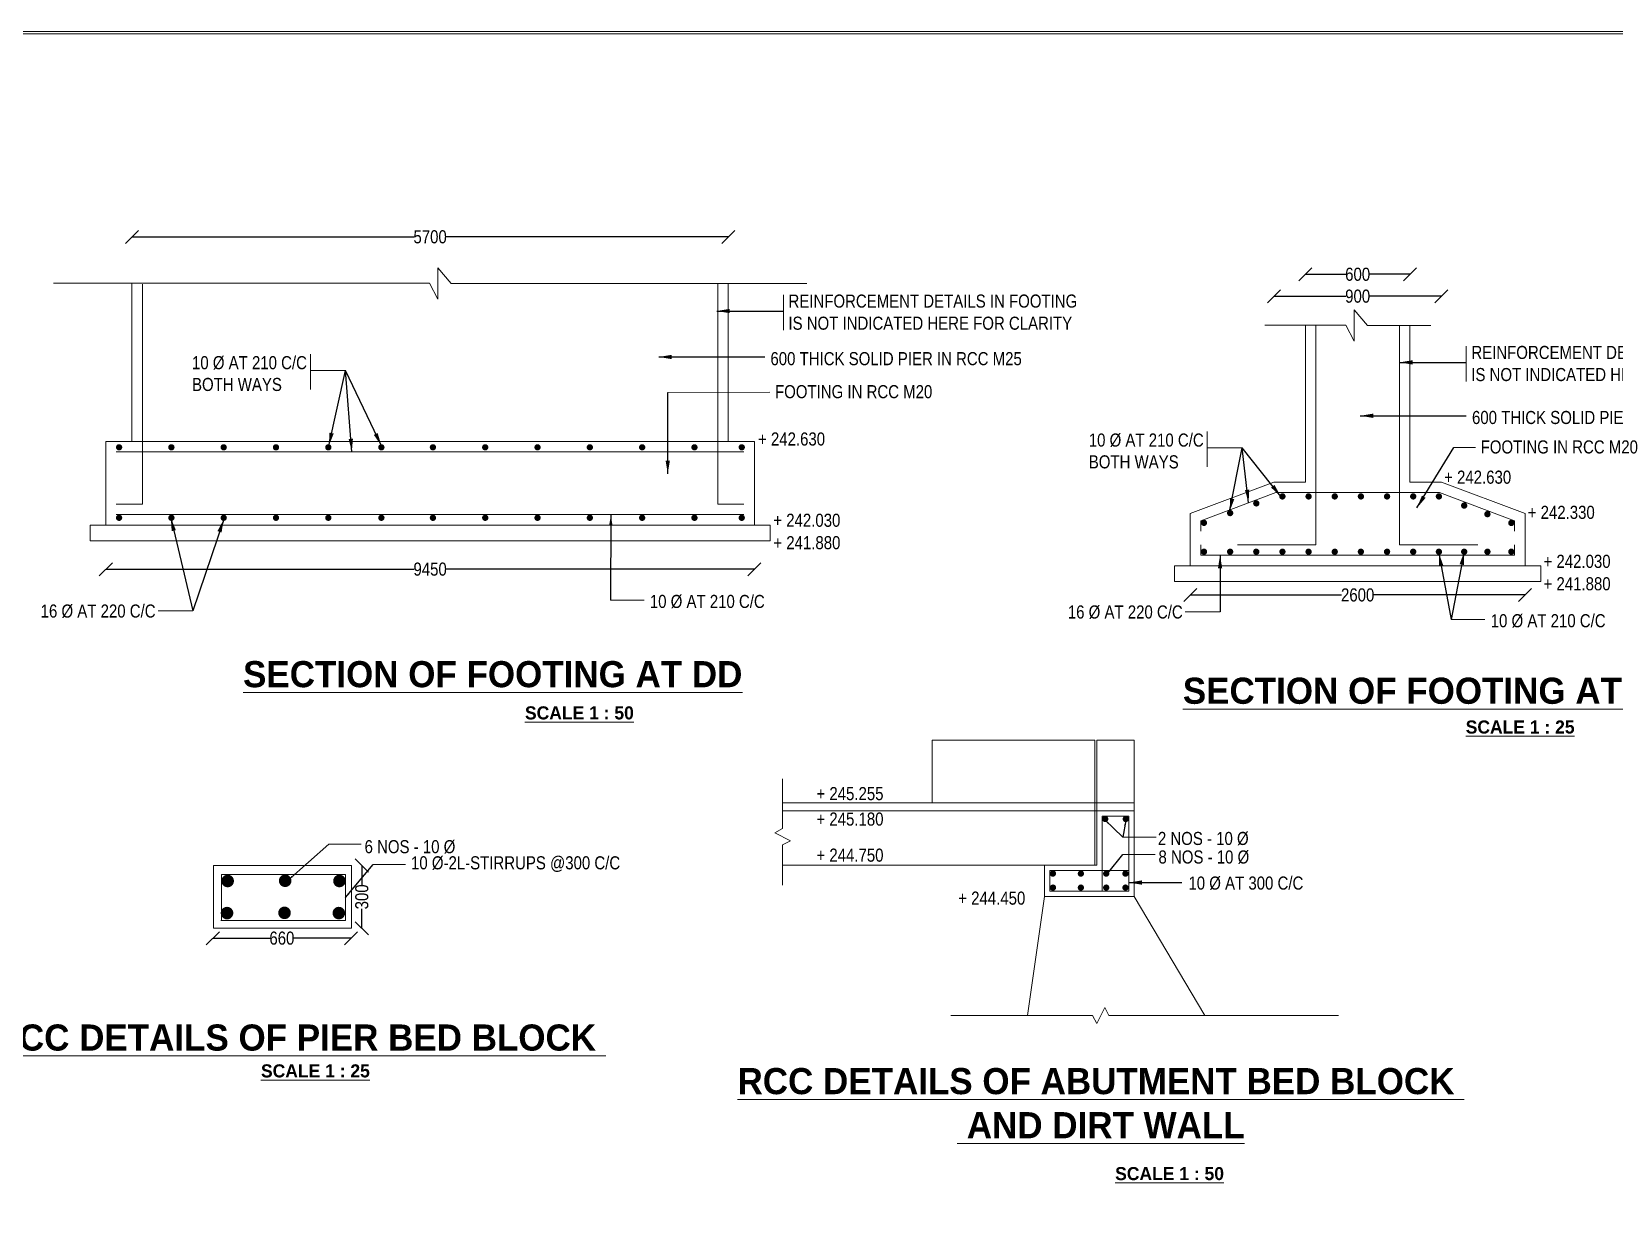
# Model space of a CAD drawing. Header units: millimetres. Extents: x 514997 to 588566, y -23709 to 21562.
# Drawn here: x 531731 to 561989, y -1074 to 21562 of the extents above; entities that cross this region are included whole.
import ezdxf
from ezdxf.enums import TextEntityAlignment as Align

# ---------------------------------------------------------------- set-up
doc = ezdxf.new("R2010")
doc.units = ezdxf.units.MM
doc.header["$LTSCALE"] = 300
doc.header["$MEASUREMENT"] = 0
doc.styles.add('ARIAL NARROW', font='ARIALN.TTF', dxfattribs={"height": 250})
doc.styles.add('arn', font='ARIALN.TTF')
doc.styles.add('CITYBLUEPR', font='cityb___.ttf')
doc.dimstyles.new('STANDARD$0', dxfattribs={"dimscale": 88.888889, "dimtxt": 0.02, "dimasz": 0.02, "dimexe": 0.05, "dimexo": 0.1, "dimgap": 0.002, "dimtad": 2, "dimdec": 0, "dimzin": 1, "dimdsep": 46, "dimtxsty": 'Standard', "dimcen": 0.09, "dimadec": 0, "dimazin": 0, "dimtfac": 1, "dimtdec": 4, "dimtofl": 0, "dimtmove": 0, "dimatfit": 3, "dimfxl": 1, "dimtolj": 1, "dimtzin": 1, "dimarcsym": 0})
doc.dimstyles.new('STANDARD$7', dxfattribs={"dimtxt": 2, "dimasz": 2, "dimexe": 1.25, "dimexo": 0.625, "dimtad": 1, "dimdec": 0, "dimlfac": 0.5, "dimdsep": 46, "dimtxsty": 'ARIAL NARROW', "dimcen": 2.5, "dimdle": 0.1, "dimse1": 1, "dimse2": 1, "dimadec": 0, "dimazin": 0, "dimtfac": 1, "dimtdec": 0, "dimtmove": 0, "dimatfit": 3, "dimfxl": 1, "dimtolj": 1, "dimtzin": 0, "dimarcsym": 0})

# ---------------------------------------------------------------- blocks, each defined once
blk = doc.blocks.new('_Oblique')
at = {"color": 0, "linetype": 'ByBlock', "lineweight": -2}
blk.add_line((-0.5, -0.5), (0.5, 0.5), dxfattribs=at)
blk = doc.blocks.new('*D102')
at = {"color": 0, "lineweight": -2, "transparency": 16777216}
for p, q in [((556082, 16921), (556855, 16921)), ((558082, 16921), (557309, 16921))]:
    blk.add_line(p, q, dxfattribs=at)
at = {"layer": 'Defpoints', "color": 0, "lineweight": 9, "transparency": 16777216}
for p in [(558082, 16921), (556082, 12948), (558082, 12948)]:
    blk.add_point(p, dxfattribs=at)
at = {"color": 0, "lineweight": -2, "transparency": 16777216, "xscale": 250, "yscale": 250, "zscale": 250, "rotation": 180}
blk.add_blockref('_Oblique', (556082, 16921), dxfattribs=at)
at = {"color": 0, "lineweight": -2, "transparency": 16777216, "xscale": 250, "yscale": 250, "zscale": 250}
blk.add_blockref('_Oblique', (558082, 16921), dxfattribs=at)
at = {"color": 0, "lineweight": 9, "transparency": 16777216, "insert": (557082, 16921), "char_height": 250, "attachment_point": 5, "style": 'ARIAL NARROW'}
blk.add_mtext('\\A1;600', dxfattribs=at)
blk = doc.blocks.new('*D103')
at = {"color": 0, "lineweight": -2, "transparency": 16777216}
for p, q in [((555482, 16502), (556856, 16502)), ((558682, 16502), (557309, 16502))]:
    blk.add_line(p, q, dxfattribs=at)
at = {"layer": 'Defpoints', "color": 0, "lineweight": 9, "transparency": 16777216}
for p in [(558682, 16502), (555482, 12948), (558682, 12948)]:
    blk.add_point(p, dxfattribs=at)
at = {"color": 0, "lineweight": -2, "transparency": 16777216, "xscale": 250, "yscale": 250, "zscale": 250, "rotation": 180}
blk.add_blockref('_Oblique', (555482, 16502), dxfattribs=at)
at = {"color": 0, "lineweight": -2, "transparency": 16777216, "xscale": 250, "yscale": 250, "zscale": 250}
blk.add_blockref('_Oblique', (558682, 16502), dxfattribs=at)
at = {"color": 0, "lineweight": 9, "transparency": 16777216, "insert": (557082, 16502), "char_height": 250, "attachment_point": 5, "style": 'ARIAL NARROW'}
blk.add_mtext('\\A1;900', dxfattribs=at)
blk = doc.blocks.new('*D104')
at = {"color": 0, "lineweight": -2, "transparency": 16777216}
for p, q in [((553882, 10789), (556775, 10789)), ((560282, 10789), (557390, 10789))]:
    blk.add_line(p, q, dxfattribs=at)
at = {"layer": 'Defpoints', "color": 0, "lineweight": 9, "transparency": 16777216}
for p in [(553882, 11348), (560282, 11348), (560282, 10789)]:
    blk.add_point(p, dxfattribs=at)
at = {"color": 0, "lineweight": -2, "transparency": 16777216, "xscale": 250, "yscale": 250, "zscale": 250, "rotation": 180}
blk.add_blockref('_Oblique', (553882, 10789), dxfattribs=at)
at = {"color": 0, "lineweight": -2, "transparency": 16777216, "xscale": 250, "yscale": 250, "zscale": 250}
blk.add_blockref('_Oblique', (560282, 10789), dxfattribs=at)
at = {"color": 0, "lineweight": 9, "transparency": 16777216, "insert": (557082, 10789), "char_height": 250, "attachment_point": 5, "style": 'ARIAL NARROW'}
blk.add_mtext('\\A1;2600', dxfattribs=at)
blk = doc.blocks.new('*D105')
at = {"color": 0, "lineweight": -2, "transparency": 16777216}
for p, q in [((533649, 17637), (539043, 17637)), ((545049, 17637), (539655, 17637))]:
    blk.add_line(p, q, dxfattribs=at)
at = {"layer": 'Defpoints', "color": 0, "lineweight": 9, "transparency": 16777216}
for p in [(545049, 17637), (533649, 16752), (545049, 16743)]:
    blk.add_point(p, dxfattribs=at)
at = {"color": 0, "lineweight": -2, "transparency": 16777216, "xscale": 250, "yscale": 250, "zscale": 250, "rotation": 180}
blk.add_blockref('_Oblique', (533649, 17637), dxfattribs=at)
at = {"color": 0, "lineweight": -2, "transparency": 16777216, "xscale": 250, "yscale": 250, "zscale": 250}
blk.add_blockref('_Oblique', (545049, 17637), dxfattribs=at)
at = {"color": 0, "lineweight": 9, "transparency": 16777216, "insert": (539349, 17637), "char_height": 250, "attachment_point": 5, "style": 'ARIAL NARROW'}
blk.add_mtext('\\A1;5700', dxfattribs=at)
blk = doc.blocks.new('*D106')
at = {"color": 0, "lineweight": -2, "transparency": 16777216}
for p, q in [((533149, 11282), (539043, 11282)), ((545549, 11282), (539655, 11282))]:
    blk.add_line(p, q, dxfattribs=at)
at = {"layer": 'Defpoints', "color": 0, "lineweight": 9, "transparency": 16777216}
for p in [(533149, 12126), (545549, 12126), (545549, 11282)]:
    blk.add_point(p, dxfattribs=at)
at = {"color": 0, "lineweight": -2, "transparency": 16777216, "xscale": 250, "yscale": 250, "zscale": 250, "rotation": 180}
blk.add_blockref('_Oblique', (533149, 11282), dxfattribs=at)
at = {"color": 0, "lineweight": -2, "transparency": 16777216, "xscale": 250, "yscale": 250, "zscale": 250}
blk.add_blockref('_Oblique', (545549, 11282), dxfattribs=at)
at = {"color": 0, "lineweight": 9, "transparency": 16777216, "insert": (539349, 11282), "char_height": 250, "attachment_point": 5, "style": 'ARIAL NARROW'}
blk.add_mtext('\\A1;9450', dxfattribs=at)
blk = doc.blocks.new('*D70')
at = {"color": 0, "lineweight": -2, "transparency": 16777216}
for p, q in [((535195, 4226), (536289, 4226)), ((537836, 4226), (536742, 4226))]:
    blk.add_line(p, q, dxfattribs=at)
at = {"layer": 'Defpoints', "color": 0, "lineweight": 9, "transparency": 16777216}
for p in [(535195, 4226), (537835, 4226), (537835, 4226)]:
    blk.add_point(p, dxfattribs=at)
at = {"color": 0, "lineweight": -2, "transparency": 16777216, "xscale": 250, "yscale": 250, "zscale": 250, "rotation": 180}
blk.add_blockref('_Oblique', (535195, 4226), dxfattribs=at)
at = {"color": 0, "lineweight": -2, "transparency": 16777216, "xscale": 250, "yscale": 250, "zscale": 250}
blk.add_blockref('_Oblique', (537835, 4226), dxfattribs=at)
at = {"color": 0, "lineweight": 9, "transparency": 16777216, "insert": (536515, 4226), "char_height": 250, "attachment_point": 5, "style": 'ARIAL NARROW'}
blk.add_mtext('\\A1;660', dxfattribs=at)
blk = doc.blocks.new('*D124')
at = {"color": 0, "lineweight": -2, "transparency": 16777216}
for p, q in [((538044, 5616), (538044, 5243)), ((538044, 4416), (538044, 4790))]:
    blk.add_line(p, q, dxfattribs=at)
at = {"layer": 'Defpoints', "color": 0, "lineweight": 9, "transparency": 16777216}
for p in [(537845, 5616), (538044, 5616), (537845, 4416)]:
    blk.add_point(p, dxfattribs=at)
at = {"color": 0, "lineweight": -2, "transparency": 16777216, "xscale": 250, "yscale": 250, "zscale": 250}
for p, rotation in [((538044, 5616), 90), ((538044, 4416), 270)]:
    blk.add_blockref('_Oblique', p, dxfattribs=dict(at, rotation=rotation))
at = {"color": 0, "lineweight": 9, "transparency": 16777216, "insert": (538044, 5016), "char_height": 250, "attachment_point": 5, "rotation": 90, "style": 'ARIAL NARROW'}
blk.add_mtext('\\A1;300', dxfattribs=at)

msp = doc.modelspace()

# ---------------------------------------------------------------- linework, layer by layer
at = {"color": 0, "lineweight": 9}
for p, q in [((515036.9, 21521.8), (588525.8, 21521.8)), ((539495, 16445.1), (539495, 17042.8)), ((539495, 17042.8), (539751.4, 16744)), ((532149.5, 16752), (539338.2, 16752)), ((533649, 16751.5), (533649.5, 16752)), ((533649, 13726.5), (533649, 16751.5)), ((533849, 12526.5), (533849, 16730.5)), ((539338.2, 16752), (539495, 16445.1)), ((539751.4, 16744), (546548.5, 16744)), ((544849, 12526.5), (544849, 16730.5)), ((545049, 16743.5), (545048.5, 16744)), ((545049, 13726.5), (545049, 16743.5)), ((546103.6, 16528.5), (546103.6, 15856)), ((557015.5, 15641.2), (557015.5, 16239)), ((557015.5, 16239), (557272, 15940.1)), ((555305.8, 15948.1), (556858.8, 15948.1)), ((556082.3, 15948.1), (556082.3, 12948.1)), ((556282.3, 15948.1), (556282.3, 11748.1)), ((556858.8, 15948.1), (557015.5, 15641.2)), ((557272, 15940.1), (558483, 15940.1)), ((557882.3, 15948.1), (557882.3, 11748.1)), ((558082.3, 15948.1), (558082.3, 12948.1)), ((559158.2, 15546.6), (559158.2, 14874.1)), ((537062.5, 15394.3), (537062.5, 14721.8)), ((537728.1, 15084.7), (537062.5, 15084.7)), ((543892, 14664.4), (545844.5, 14664.5)), ((558082.3, 13948.1), (558082.3, 12948.1)), ((533149, 13726.5), (545549, 13726.5)), ((533149, 12126.5), (533149, 13726.5)), ((545549, 12126.5), (545549, 13726.5)), ((554207, 13914.5), (554207, 13242)), ((533349, 13526.5), (545349, 13526.5)), ((554872.6, 13604.8), (554207, 13604.8)), ((558918.3, 13607.6), (559335, 13607.6)), ((555482.3, 12948.1), (553882.3, 12348.1)), ((555518.5, 12748.1), (554082.6, 12209.6)), ((556082.3, 12948.1), (555482.3, 12948.1)), ((558082.3, 12748.1), (555518.7, 12748.1)), ((558082.3, 12948.1), (558682.3, 12948.1)), ((558082.3, 12748.1), (558646, 12748.1)), ((560082, 12209.6), (558646.1, 12748.1)), ((560282.3, 12348.1), (558682.3, 12948.1)), ((533349, 12526.5), (533849, 12526.5)), ((544849, 12526.5), (545349, 12526.5)), ((532849, 12126.5), (545849, 12126.5)), ((532849, 11826.5), (532849, 12126.5)), ((533349, 12326.5), (545349, 12326.5)), ((545849, 12126.5), (545849, 11826.5)), ((553882.3, 12348.1), (553882.3, 11348.1)), ((554082.3, 12209.2), (554082.3, 12009.2)), ((560082.3, 12209.2), (560082.3, 12009.2)), ((560282.3, 11348.1), (560282.3, 12348.1)), ((545849, 11826.5), (532849, 11826.5)), ((554082.8, 11548.1), (554082.8, 11748.1)), ((554082.8, 11548.1), (560081.8, 11548.1)), ((556282.3, 11748.1), (554782.3, 11748.1)), ((557882.3, 11748.1), (559382.3, 11748.1)), ((560081.8, 11548.1), (560081.8, 11748.1)), ((553882.3, 11348.1), (553582.3, 11348.1)), ((553582.3, 11348.1), (553582.3, 11048.1)), ((553882.3, 11348.1), (560282.3, 11348.1)), ((560582.3, 11348.1), (560282.3, 11348.1)), ((560582.3, 11048.1), (560582.3, 11348.1)), ((553582.3, 11048.1), (560582.3, 11048.1)), ((542796, 10687), (543438.3, 10687)), ((534814.5, 10485.3), (534148.9, 10485.3)), ((554452.5, 10467.6), (553787, 10467.6)), ((558871.7, 10317.9), (559514, 10317.9)), ((552055.6, 6811.7), (552055.6, 8011.1)), ((552095.6, 6811.7), (552095.6, 8011.1)), ((552095.6, 8011.1), (552807.6, 8011.1)), ((552295.5, 8011.1), (552095.6, 8011.1)), ((552295.5, 8011.1), (552607.7, 8011.1)), ((552607.7, 8011.1), (552807.6, 8011.1)), ((552807.6, 6811.7), (552807.6, 8011.1)), ((546088.6, 6320.9), (546088.6, 7276.5)), ((552807.6, 6811.7), (552807.6, 7511.4)), ((546098.6, 6811.7), (547098.1, 6811.7)), ((546098.6, 6661.8), (547098.1, 6661.8)), ((552807.6, 6811.7), (547098.1, 6811.7)), ((552807.6, 6661.8), (547098.1, 6661.8)), ((552055.6, 5622.3), (552055.6, 6811.7)), ((552095.6, 5622.3), (552095.6, 6811.7)), ((552807.6, 5022.6), (552807.6, 6811.7)), ((552807.6, 5022.6), (552807.6, 6811.7)), ((552195.6, 6561.3), (552196.1, 6561.8)), ((552195.6, 5122.6), (552195.6, 6561.3)), ((552707.1, 6561.8), (552196.1, 6561.8)), ((552707.1, 6561.8), (552707.6, 6561.3)), ((552707.6, 5123.1), (552707.6, 6561.3)), ((545936.9, 6243.6), (546088.6, 6320.9)), ((546240.2, 6089.1), (545936.9, 6243.6)), ((546240.2, 6088.9), (546088.5, 6011.7)), ((552588, 6158.8), (553227.5, 6158.8)), ((537413.8, 6025.5), (538032.8, 6025.6)), ((546088.5, 6011.7), (546088.5, 5240.8)), ((552591.5, 5828.4), (553210.5, 5828.4)), ((537845.5, 5616.3), (535205.5, 5616.3)), ((535205.5, 5616.3), (535205.5, 4416.3)), ((537845.5, 4416.3), (537845.5, 5616.3)), ((538258.7, 5637.7), (538877.7, 5637.8)), ((551096.1, 5622.3), (546098.6, 5622.3)), ((551096.1, 5022.6), (551096.1, 5622.3)), ((552095.6, 5622.3), (551096.1, 5622.3)), ((551196.6, 5522.3), (551196.1, 5521.8)), ((551196.1, 5123.1), (551196.1, 5521.8)), ((552707.6, 5522.3), (551196.6, 5522.3)), ((535359, 5442.3), (535358, 5441.3)), ((535358, 4564.9), (535358, 5441.3)), ((537730.5, 5442.3), (535359, 5442.3)), ((537730.5, 4564.9), (537730.5, 5442.3)), ((550771.9, 2747.9), (551096.9, 5022.6)), ((552807.6, 5022.6), (551096.1, 5022.6)), ((551196.6, 5122.6), (551196.1, 5123.1)), ((552707.1, 5122.6), (551196.6, 5122.6)), ((552707.1, 5122.6), (552707.6, 5123.1)), ((554162.4, 2747.8), (552808.4, 5022.6)), ((535347, 4564.9), (535346, 4565.9)), ((537730.5, 4564.9), (535347, 4564.9)), ((537732.5, 4564.9), (537733.5, 4565.9)), ((535205.5, 4416.3), (537845.5, 4416.3)), ((552015.4, 2747.9), (549303, 2747.9)), ((552092.6, 2596.2), (552015.4, 2747.9)), ((552092.8, 2596.2), (552247.3, 2899.5)), ((552247.3, 2899.5), (552324.7, 2747.8)), ((552324.7, 2747.8), (556718, 2747.8))]:
    msp.add_line(p, q, dxfattribs=at)
at = {"color": 0, "linetype": 'ByBlock', "lineweight": 9}
for points in [[(514996.9, 21561.8), (588565.8, 21561.8), (588565.8, -23709.4), (514996.9, -23709.4)], [(515036.9, 21521.8), (588525.8, 21521.8), (588525.8, -23669.4), (515036.9, -23669.4)]]:
    msp.add_lwpolyline(points, close=True, dxfattribs=at)
at = {"color": 0, "lineweight": 9}
for points, const_width in [([(533372.7, 13613.3, -1), (533432.7, 13613.3, -1)], 60), ([(534372.7, 13613.3, -1), (534432.7, 13613.3, -1)], 60), ([(535372.7, 13613.3, -1), (535432.7, 13613.3, -1)], 60), ([(536372.7, 13613.3, -1), (536432.7, 13613.3, -1)], 60), ([(537372.7, 13613.3, -1), (537432.7, 13613.3, -1)], 60), ([(538387.2, 13613.3, -1), (538447.2, 13613.3, -1)], 60), ([(539372.7, 13613.3, -1), (539432.7, 13613.3, -1)], 60), ([(540372.7, 13613.3, -1), (540432.7, 13613.3, -1)], 60), ([(541372.7, 13613.3, -1), (541432.7, 13613.3, -1)], 60), ([(542372.7, 13613.3, -1), (542432.7, 13613.3, -1)], 60), ([(543372.7, 13613.3, -1), (543432.7, 13613.3, -1)], 60), ([(544372.7, 13613.3, -1), (544432.7, 13613.3, -1)], 60), ([(545276.7, 13613.3, -1), (545336.7, 13613.3, -1)], 60), ([(555613.8, 12673.9, -1), (555673.8, 12673.9, -1)], 60), ([(556113.8, 12673.9, -1), (556173.8, 12673.9, -1)], 60), ([(556613.8, 12673.9, -1), (556673.8, 12673.9, -1)], 60), ([(557113.8, 12673.9, -1), (557173.8, 12673.9, -1)], 60), ([(557613.8, 12673.9, -1), (557673.8, 12673.9, -1)], 60), ([(558113.8, 12673.9, -1), (558173.8, 12673.9, -1)], 60), ([(558605.3, 12673.9, -1), (558665.3, 12673.9, -1)], 60), ([(554613.8, 12355.9, -1), (554673.8, 12355.9, -1)], 60), ([(555113.8, 12540.9, -1), (555173.8, 12540.9, -1)], 60), ([(559088.3, 12499.4, -1), (559148.3, 12499.4, -1)], 60), ([(533372.7, 12265.3, -1), (533432.7, 12265.3, -1)], 60), ([(534372.7, 12265.3, -1), (534432.7, 12265.3, -1)], 60), ([(535372.7, 12265.3, -1), (535432.7, 12265.3, -1)], 60), ([(536372.7, 12265.3, -1), (536432.7, 12265.3, -1)], 60), ([(537372.7, 12265.3, -1), (537432.7, 12265.3, -1)], 60), ([(538387.2, 12265.3, -1), (538447.2, 12265.3, -1)], 60), ([(539372.7, 12265.3, -1), (539432.7, 12265.3, -1)], 60), ([(540372.7, 12265.3, -1), (540432.7, 12265.3, -1)], 60), ([(541372.7, 12265.3, -1), (541432.7, 12265.3, -1)], 60), ([(542372.7, 12265.3, -1), (542432.7, 12265.3, -1)], 60), ([(543372.7, 12265.3, -1), (543432.7, 12265.3, -1)], 60), ([(544372.7, 12265.3, -1), (544432.7, 12265.3, -1)], 60), ([(545276.7, 12265.3, -1), (545336.7, 12265.3, -1)], 60), ([(554113.8, 12168.4, -1), (554173.8, 12168.4, -1)], 60), ([(559532.8, 12334.9, -1), (559592.8, 12334.9, -1)], 60), ([(559989.8, 12166.9, -1), (560049.8, 12166.9, -1)], 60), ([(554113.8, 11616.4, -1), (554173.8, 11616.4, -1)], 60), ([(554613.8, 11616.4, -1), (554673.8, 11616.4, -1)], 60), ([(555113.8, 11616.4, -1), (555173.8, 11616.4, -1)], 60), ([(555613.8, 11616.4, -1), (555673.8, 11616.4, -1)], 60), ([(556113.8, 11616.4, -1), (556173.8, 11616.4, -1)], 60), ([(556613.8, 11616.4, -1), (556673.8, 11616.4, -1)], 60), ([(557113.8, 11616.4, -1), (557173.8, 11616.4, -1)], 60), ([(557613.8, 11616.4, -1), (557673.8, 11616.4, -1)], 60), ([(558113.8, 11616.4, -1), (558173.8, 11616.4, -1)], 60), ([(558605.3, 11616.4, -1), (558665.3, 11616.4, -1)], 60), ([(559088.3, 11616.4, -1), (559148.3, 11616.4, -1)], 60), ([(559532.8, 11616.4, -1), (559592.8, 11616.4, -1)], 60), ([(559989.8, 11616.4, -1), (560049.8, 11616.4, -1)], 60), ([(552226.2, 6505.3, -1), (552286.2, 6505.3, -1)], 60), ([(552618.2, 6505.3, -1), (552678.2, 6505.3, -1)], 60), ([(551226.2, 5461.3, -1), (551286.2, 5461.3, -1)], 60), ([(551760.2, 5461.3, -1), (551820.2, 5461.3, -1)], 60), ([(552244.7, 5461.3, -1), (552304.7, 5461.3, -1)], 60), ([(552612.7, 5461.3, -1), (552672.7, 5461.3, -1)], 60), ([(535418.2, 5320.2, -1), (535538.2, 5320.2, -1)], 120), ([(536517.7, 5324.7, -1), (536637.7, 5324.7, -1)], 120), ([(537555.7, 5320.2, -1), (537675.7, 5320.2, -1)], 120), ([(551226.2, 5193.3, -1), (551286.2, 5193.3, -1)], 60), ([(551760.2, 5193.3, -1), (551820.2, 5193.3, -1)], 60), ([(552244.7, 5193.3, -1), (552304.7, 5193.3, -1)], 60), ([(552612.7, 5193.3, -1), (552672.7, 5193.3, -1)], 60), ([(535406.2, 4706.2, -1), (535526.2, 4706.2, -1)], 120), ([(536505.7, 4710.7, -1), (536625.7, 4710.7, -1)], 120), ([(537543.7, 4706.2, -1), (537663.7, 4706.2, -1)], 120)]:
    msp.add_lwpolyline(points, format="xyb", close=True, dxfattribs=dict(at, const_width=const_width))
msp.add_lwpolyline([(552055.6, 8011.1), (548949.5, 8011.1), (548949.5, 6811.7), (552055.6, 6811.7)], close=True, dxfattribs=at)
for centre, start, end in [((555518.7, 12747.6), 90, 110.55605), ((558646, 12747.6), 69.44395, 90), ((554082.8, 12209.2), 110.55605, 180), ((560081.8, 12209.2), 0, 69.44395), ((554082.8, 11548.6), 180, 270), ((560081.8, 11548.6), 270, 0)]:
    msp.add_arc(centre, 0.5, start, end, dxfattribs=at)

# ---------------------------------------------------------------- texts
for s, height, style, p in [('REINFORCEMENT DETAILS IN FOOTING', 250, 'ARIAL NARROW', (546200.8, 16284.5)), ('REINFORCEMENT DETAILS IN FOOTING', 250, 'ARIAL NARROW', (559255.4, 15302.6)), ('+ 242.630', 250, 'ARIAL NARROW', (545617.9, 13647.4)), ('+ 242.630', 250, 'ARIAL NARROW', (558735, 12917.1)), ('+ 242.330', 250, 'ARIAL NARROW', (560332.9, 12244.7)), ('+ 242.030', 250, 'ARIAL NARROW', (545910.4, 12093.1)), ('+ 241.880', 250, 'ARIAL NARROW', (545911, 11664.5)), ('+ 242.030', 250, 'ARIAL NARROW', (560635, 11307.3)), ('+ 241.880', 250, 'ARIAL NARROW', (560635.6, 10878.7)), ('%%USECTION OF FOOTING AT DD', 500, 'CITYBLUEPR', (535773, 9025.1)), ('%%USECTION OF FOOTING AT CC', 500, 'CITYBLUEPR', (553739.9, 8708)), ('%%USCALE 1 : 50', 250, 'CITYBLUEPR', (541162.5, 8409.9)), ('%%USCALE 1 : 25', 250, 'CITYBLUEPR', (559147.9, 8139.8)), ('+ 245.255', 250, 'ARIAL NARROW', (546735, 6866)), ('+ 245.180', 250, 'ARIAL NARROW', (546735, 6379.5)), ('+ 244.750', 250, 'ARIAL NARROW', (546735, 5689)), ('+ 244.450', 250, 'ARIAL NARROW', (549445.7, 4867.4))]:
    msp.add_text(s, height=height, dxfattribs=dict(at, style=style)).set_placement(p)
at = {"color": 0, "lineweight": 9, "style": 'CITYBLUEPR'}
for s, height, p in [('%%URCC DETAILS OF PIER BED BLOCK ', 500, (536855.9, 2076.4)), ('%%USCALE 1 : 25', 250, (537156.1, 1564)), ('%%URCC DETAILS OF ABUTMENT BED BLOCK ', 500, (552172, 1243.3)), ('%%U AND DIRT WALL', 500, (552172, 400.3)), ('%%USCALE 1 : 50', 250, (553485.8, -400.1))]:
    msp.add_text(s, height=height, dxfattribs=at).set_placement(p, align=Align.CENTER)
at = {"color": 0, "lineweight": 9, "char_height": 250, "attachment_point": 7, "style": 'ARIAL NARROW'}
for s, insert in [(' IS NOT INDICATED HERE FOR CLARITY', (546119.4, 15858.1)), ('600 THICK SOLID PIER IN RCC M25', (545855.4, 15179.9)), ('10 %%C AT 210 C/C\\PBOTH WAYS', (534797, 14686.6)), (' IS NOT INDICATED HERE FOR CLARITY', (559174, 14876.2)), ('FOOTING IN RCC M20', (545942.7, 14548.7)), ('600 THICK SOLID PIER IN RCC M25', (559268, 14055)), ('10 %%C AT 210 C/C\\PBOTH WAYS', (551941.6, 13206.7)), ('FOOTING IN RCC M20', (559433.3, 13491.8)), ('16 %%C AT 220 C/C', (531903.1, 10347.7)), ('10 %%C AT 210 C/C ', (543550.1, 10531.6)), ('16 %%C AT 220 C/C', (551541.1, 10330)), ('10 %%C AT 210 C/C ', (559625.8, 10162.6)), ('6 NOS - 10 %%C', (538096.2, 5842)), ('2 NOS - 10 %%C', (553262.9, 5999)), ('10 %%C-2L-STIRRUPS @300 C/C', (538984.2, 5492.5)), ('8 NOS - 10 %%C', (553273.9, 5644.9)), ('10 %%C AT 300 C/C', (553846.7, 5146.1))]:
    msp.add_mtext(s, dxfattribs=dict(at, insert=insert))

# ---------------------------------------------------------------- dimensions: what is measured, and where the dimension line sits
at = {"color": 0, "lineweight": 9}
for base, p1, p2, text, picture, middle in [((545049, 17637), (533649.5, 16752), (545049, 16743.5), '5700', '*D105', (539349.2, 17637)), ((558082.3, 16921.1), (556082.3, 12948.1), (558082.3, 12948.1), '600', '*D102', (557082.3, 16921.1)), ((558682.3, 16501.6), (555482.3, 12948.1), (558682.3, 12948.1), '900', '*D103', (557082.3, 16501.6)), ((545549, 11282.5), (533149, 12126.5), (545549, 12126.5), '9450', '*D106', (539349, 11282.5)), ((560282.3, 10788.6), (553882.3, 11348.1), (560282.3, 11348.1), '2600', '*D104', (557082.3, 10788.6)), ((537835.5, 4226.3), (535195.5, 4226.3), (537835.5, 4226.3), '660', '*D70', (536515.5, 4226.3))]:
    dim = msp.add_linear_dim(base=base, p1=p1, p2=p2, text=text, dimstyle='STANDARD$0', override={"dimscale": 1, "dimtxt": 250, "dimasz": 250, "dimexe": 0.18, "dimexo": 0.0625, "dimgap": 0.09, "dimtad": 0, "dimzin": 0, "dimtxsty": 'ARIAL NARROW', "dimblk1": 'Oblique', "dimblk2": 'Oblique', "dimsah": 1, "dimcen": 0.0851, "dimdle": 0.1, "dimse1": 1, "dimse2": 1, "dimtdec": 0, "dimtzin": 0}, dxfattribs=at)
    dim.commit()
    dim.dimension.update_dxf_attribs({"geometry": picture, "text_midpoint": middle})
dim = msp.add_linear_dim(base=(538044, 5616.3), p1=(537845.5, 4416.3), p2=(537845.5, 5616.3), angle=90, text='300', dimstyle='STANDARD$0', override={"dimscale": 1, "dimtxt": 250, "dimasz": 250, "dimexe": 0.18, "dimexo": 0.0625, "dimgap": 0.09, "dimtad": 0, "dimzin": 0, "dimtxsty": 'ARIAL NARROW', "dimblk1": 'Oblique', "dimblk2": 'Oblique', "dimsah": 1, "dimcen": 0.0851, "dimdle": 0.1, "dimse1": 1, "dimse2": 1, "dimtdec": 0, "dimtzin": 0}, dxfattribs=at)
dim.commit()
dim.dimension.update_dxf_attribs({"geometry": '*D124', "text_midpoint": (538044, 5016.3)})

# ---------------------------------------------------------------- leaders
for points, override in [([(544828, 16218.9), (546103.6, 16218.9)], {"dimtxt": 300, "dimasz": 250, "dimexe": 0.18, "dimexo": 0.0625, "dimgap": 0.09, "dimtad": 0, "dimtoh": 1, "dimlfac": 1, "dimzin": 0, "dimtxsty": 'arn', "dimcen": 0.09, "dimdle": 200, "dimtdec": 4, "dimtofl": 0}), ([(543718.5, 15340.9), (545745.6, 15340.9)], {"dimtxt": 300, "dimasz": 250, "dimexe": 0.18, "dimexo": 0.0625, "dimgap": 0.09, "dimtad": 0, "dimtoh": 1, "dimlfac": 1, "dimzin": 0, "dimtxsty": 'arn', "dimcen": 0.09, "dimdle": 200, "dimtdec": 4, "dimtofl": 0}), ([(557882.5, 15237), (559158.2, 15237)], {"dimtxt": 300, "dimasz": 250, "dimexe": 0.18, "dimexo": 0.0625, "dimgap": 0.09, "dimtad": 0, "dimtoh": 1, "dimlfac": 1, "dimzin": 0, "dimtxsty": 'arn', "dimcen": 0.09, "dimdle": 200, "dimtdec": 4, "dimtofl": 0}), ([(537412.6, 13641.6), (537728.1, 15084.7)], {"dimtxt": 300, "dimasz": 250, "dimexe": 0.18, "dimexo": 0.0625, "dimgap": 0.09, "dimtad": 0, "dimtoh": 1, "dimlfac": 1, "dimzin": 0, "dimtxsty": 'arn', "dimcen": 0.09, "dimdle": 200, "dimtdec": 4, "dimtofl": 0}), ([(538417.2, 13643.3), (537728.1, 15084.7)], {"dimtxt": 300, "dimasz": 250, "dimexe": 0.18, "dimexo": 0.0625, "dimgap": 0.09, "dimtad": 0, "dimtoh": 1, "dimlfac": 1, "dimzin": 0, "dimtxsty": 'arn', "dimcen": 0.09, "dimdle": 200, "dimtdec": 4, "dimtofl": 0}), ([(537852.7, 13526.5), (537728.1, 15084.7)], {"dimtxt": 300, "dimasz": 250, "dimexe": 0.18, "dimexo": 0.0625, "dimgap": 0.09, "dimtad": 0, "dimtoh": 1, "dimlfac": 1, "dimzin": 0, "dimtxsty": 'arn', "dimcen": 0.09, "dimdle": 200, "dimtdec": 4, "dimtofl": 0}), ([(543892.1, 13108.6), (543892, 14664.4)], {"dimtxt": 300, "dimasz": 250, "dimexe": 0.18, "dimexo": 0.0625, "dimgap": 0.09, "dimtad": 0, "dimtoh": 1, "dimlfac": 1, "dimzin": 0, "dimtxsty": 'arn', "dimcen": 0.09, "dimdle": 200, "dimtdec": 4, "dimtofl": 0}), ([(557131, 14216), (559158.2, 14216)], {"dimtxt": 300, "dimasz": 250, "dimexe": 0.18, "dimexo": 0.0625, "dimgap": 0.09, "dimtad": 0, "dimtoh": 1, "dimlfac": 1, "dimzin": 0, "dimtxsty": 'arn', "dimcen": 0.09, "dimdle": 200, "dimtdec": 4, "dimtofl": 0}), ([(554634.7, 12384.5), (554872.6, 13604.8)], {"dimtxt": 300, "dimasz": 250, "dimexe": 0.18, "dimexo": 0.0625, "dimgap": 0.09, "dimtad": 0, "dimtoh": 1, "dimlfac": 1, "dimzin": 0, "dimtxsty": 'arn', "dimcen": 0.09, "dimdle": 200, "dimtdec": 4, "dimtofl": 0}), ([(555613.8, 12673.9), (554872.6, 13604.8)], {"dimtxt": 300, "dimasz": 250, "dimexe": 0.18, "dimexo": 0.0625, "dimgap": 0.09, "dimtad": 0, "dimtoh": 1, "dimlfac": 1, "dimzin": 0, "dimtxsty": 'arn', "dimcen": 0.09, "dimdle": 200, "dimtdec": 4, "dimtofl": 0}), ([(554997.2, 12552.6), (554872.6, 13604.8)], {"dimtxt": 300, "dimasz": 250, "dimexe": 0.18, "dimexo": 0.0625, "dimgap": 0.09, "dimtad": 0, "dimtoh": 1, "dimlfac": 1, "dimzin": 0, "dimtxsty": 'arn', "dimcen": 0.09, "dimdle": 200, "dimtdec": 4, "dimtofl": 0}), ([(558215.7, 12454.7), (558918.3, 13607.6)], {"dimtxt": 300, "dimasz": 250, "dimexe": 0.18, "dimexo": 0.0625, "dimgap": 0.09, "dimtad": 0, "dimtoh": 1, "dimlfac": 1, "dimzin": 0, "dimtxsty": 'arn', "dimcen": 0.09, "dimdle": 200, "dimtdec": 4, "dimtofl": 0}), ([(534390.7, 12263.4), (534814.5, 10485.3)], {"dimtxt": 300, "dimasz": 250, "dimexe": 0.18, "dimexo": 0.0625, "dimgap": 0.09, "dimtad": 0, "dimtoh": 1, "dimlfac": 1, "dimzin": 0, "dimtxsty": 'arn', "dimcen": 0.09, "dimdle": 200, "dimtdec": 4, "dimtofl": 0}), ([(535402.7, 12235.3), (534814.5, 10485.3)], {"dimtxt": 300, "dimasz": 250, "dimexe": 0.18, "dimexo": 0.0625, "dimgap": 0.09, "dimtad": 0, "dimtoh": 1, "dimlfac": 1, "dimzin": 0, "dimtxsty": 'arn', "dimcen": 0.09, "dimdle": 200, "dimtdec": 4, "dimtofl": 0}), ([(542804.6, 12313.3), (542796, 10687)], {"dimtxt": 300, "dimasz": 200, "dimexe": 0.18, "dimexo": 0.0625, "dimgap": 0.09, "dimtad": 0, "dimtoh": 1, "dimlfac": 1, "dimzin": 0, "dimtxsty": 'arn', "dimcen": 0.09, "dimdle": 200, "dimse1": 1, "dimse2": 1, "dimtdec": 4, "dimtofl": 0}), ([(554451.3, 11548.6), (554452.5, 10467.6)], {"dimtxt": 300, "dimasz": 250, "dimexe": 0.18, "dimexo": 0.0625, "dimgap": 0.09, "dimtad": 0, "dimtoh": 1, "dimlfac": 1, "dimzin": 0, "dimtxsty": 'arn', "dimcen": 0.09, "dimdle": 200, "dimtdec": 4, "dimtofl": 0}), ([(558635.3, 11586.4), (558871.7, 10317.9)], {"dimtxt": 300, "dimasz": 250, "dimexe": 0.18, "dimexo": 0.0625, "dimgap": 0.09, "dimtad": 0, "dimtoh": 1, "dimlfac": 1, "dimzin": 0, "dimtxsty": 'arn', "dimcen": 0.09, "dimdle": 200, "dimtdec": 4, "dimtofl": 0}), ([(559118.3, 11616.4), (558871.7, 10317.9)], {"dimtxt": 300, "dimasz": 250, "dimexe": 0.18, "dimexo": 0.0625, "dimgap": 0.09, "dimtad": 0, "dimtoh": 1, "dimlfac": 1, "dimzin": 0, "dimtxsty": 'arn', "dimcen": 0.09, "dimdle": 200, "dimtdec": 4, "dimtofl": 0}), ([(552242.8, 6493.1), (552594.6, 6158.6)], {"dimtxt": 300, "dimasz": 100, "dimexe": 0.18, "dimexo": 0.0625, "dimgap": 0.09, "dimtad": 0, "dimtoh": 1, "dimlfac": 1, "dimzin": 0, "dimtxsty": 'arn', "dimcen": 0.09, "dimdle": 200, "dimtdec": 4, "dimtofl": 0}), ([(552648.2, 6475.3), (552594.6, 6158.6)], {"dimtxt": 300, "dimasz": 100, "dimexe": 0.18, "dimexo": 0.0625, "dimgap": 0.09, "dimtad": 0, "dimtoh": 1, "dimlfac": 1, "dimzin": 0, "dimtxsty": 'arn', "dimcen": 0.09, "dimdle": 200, "dimtdec": 4, "dimtofl": 0}), ([(536636.3, 5337.4), (537413.8, 6025.5)], {"dimtxt": 300, "dimasz": 100, "dimexe": 0.18, "dimexo": 0.0625, "dimgap": 0.09, "dimtad": 0, "dimtoh": 1, "dimlfac": 1, "dimzin": 0, "dimcen": 0.09, "dimdle": 200, "dimtdec": 4, "dimtofl": 0}), ([(552303.8, 5468.8), (552591.5, 5828.4)], {"dimtxt": 300, "dimasz": 100, "dimexe": 0.18, "dimexo": 0.0625, "dimgap": 0.09, "dimtad": 0, "dimtoh": 1, "dimlfac": 1, "dimzin": 0, "dimtxsty": 'arn', "dimcen": 0.09, "dimdle": 200, "dimtdec": 4, "dimtofl": 0}), ([(537730.5, 5003.6), (538258.7, 5637.7)], {"dimtxt": 300, "dimasz": 100, "dimexe": 0.18, "dimexo": 0.0625, "dimgap": 0.09, "dimtad": 0, "dimtoh": 1, "dimlfac": 1, "dimzin": 0, "dimcen": 0.09, "dimdle": 200, "dimtdec": 4, "dimtofl": 0}), ([(552707.5, 5290.4), (553721.1, 5290.4)], {"dimtxt": 300, "dimasz": 250, "dimexe": 0.18, "dimexo": 0.0625, "dimgap": 0.09, "dimtad": 0, "dimtoh": 1, "dimlfac": 1, "dimzin": 0, "dimtxsty": 'arn', "dimcen": 0.09, "dimdle": 200, "dimtdec": 4, "dimtofl": 0})]:
    msp.add_leader(points, dimstyle='STANDARD$7', override=override, dxfattribs=at)

doc.saveas('drawing.dxf')
